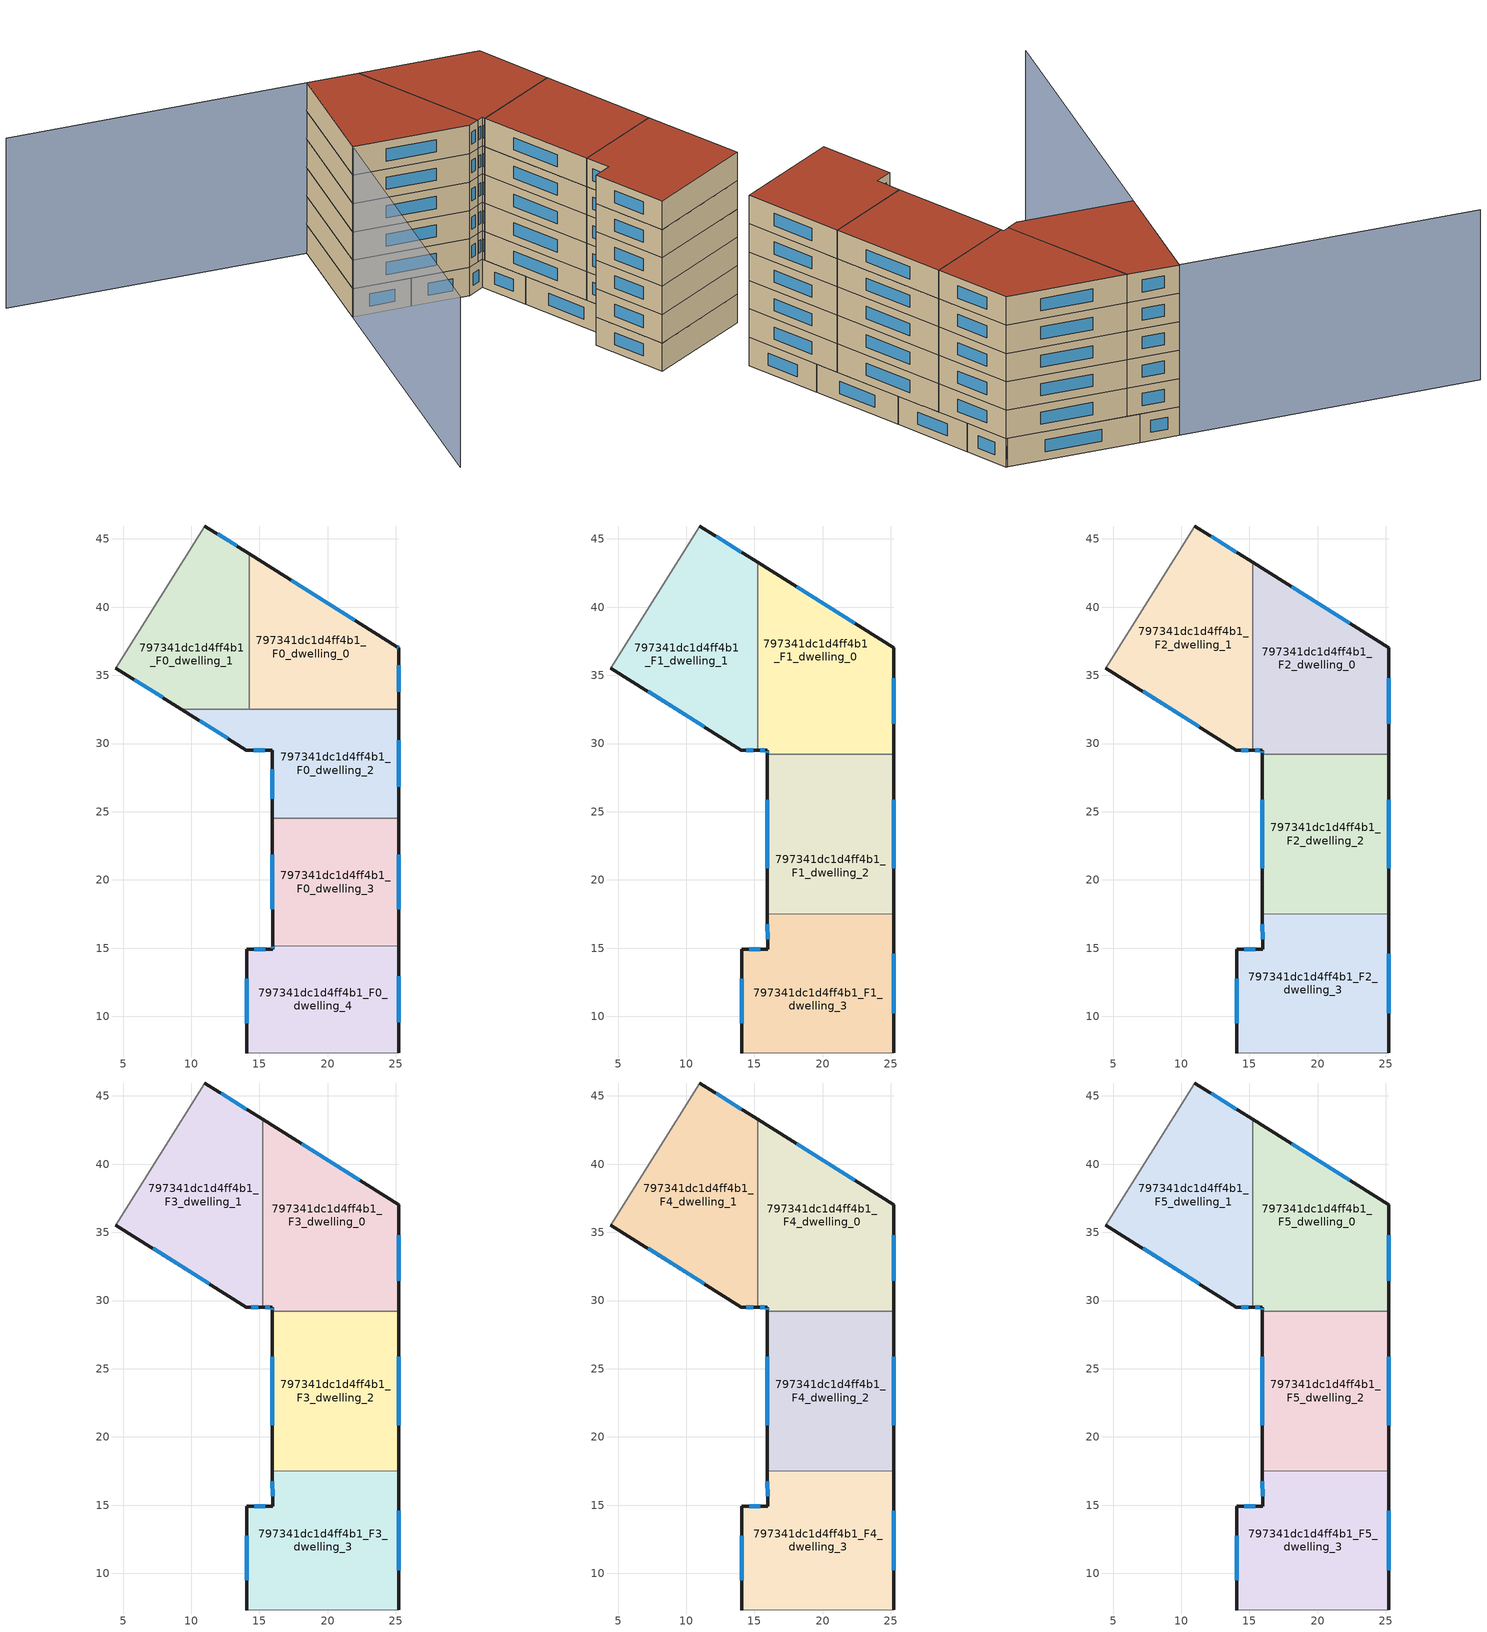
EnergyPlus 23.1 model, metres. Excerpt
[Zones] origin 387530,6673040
797341dc1d4ff4b1_F0_dwelling_0
 floor ground (EU_floor_Construction): 25.06,37.1 25.2,37.01 25.21,32.53 14.26,32.52 14.25,43.9 z0
 wall outside (EU_wall_Construction): 25.21,32.53 25.2,37.01 25.06,37.1 14.25,43.9 z0:3
 wall to 797341dc1d4ff4b1_F0_dwelling_1 (EU_wall_Construction): 14.25,43.9 14.26,32.52 z0:3
 wall to 797341dc1d4ff4b1_F0_dwelling_2 (EU_wall_Construction): 14.26,32.52 25.21,32.53 z0:3
 window (EU_Window_Construction): 21.97,39.04 17.34,41.96 / 25.16,37.04 25.1,37.08 / 25.21,33.81 25.2,35.73 z0.86:2.14
797341dc1d4ff4b1_F0_dwelling_1
 floor ground (EU_floor_Construction): 14.25,43.9 14.26,32.52 9.27,32.52 4.46,35.54 11,45.95 z0
 wall outside (EU_wall_Construction): 14.25,43.9 11,45.95 / 4.46,35.54 9.27,32.52 z0:3
 wall adiabatic (EU_wall_Construction): 11,45.95 4.46,35.54 z0:3
 wall to 797341dc1d4ff4b1_F0_dwelling_2 (EU_wall_Construction): 9.27,32.52 14.26,32.52 z0:3
 window (EU_Window_Construction): 13.32,44.49 11.93,45.36 / 5.84,34.67 7.9,33.38 z0.86:2.14
797341dc1d4ff4b1_F0_dwelling_2
 floor ground (EU_floor_Construction): 25.21,32.53 25.21,24.54 15.95,24.54 15.94,29.52 14.04,29.52 9.27,32.52 z0
 wall outside (EU_wall_Construction): 9.27,32.52 14.04,29.52 15.94,29.52 15.95,24.54 / 25.21,24.54 25.21,32.53 z0:3
 wall to 797341dc1d4ff4b1_F0_dwelling_3 (EU_wall_Construction): 15.95,24.54 25.21,24.54 z0:3
 window (EU_Window_Construction): 14.58,29.52 15.4,29.52 / 10.63,31.66 12.68,30.38 / 25.21,26.82 25.21,30.24 / 15.94,28.1 15.94,25.96 z0.86:2.14
797341dc1d4ff4b1_F0_dwelling_3
 floor ground (EU_floor_Construction): 25.21,24.54 25.21,15.16 15.96,15.15 15.95,24.54 z0
 wall outside (EU_wall_Construction): 25.21,15.16 25.21,24.54 / 15.95,24.54 15.96,15.15 z0:3
 wall to 797341dc1d4ff4b1_F0_dwelling_4 (EU_wall_Construction): 15.96,15.15 25.21,15.16 z0:3
 window (EU_Window_Construction): 25.21,17.84 25.21,21.86 / 15.95,21.85 15.96,17.83 z0.86:2.14
797341dc1d4ff4b1_F0_dwelling_4
 floor ground (EU_floor_Construction): 25.21,15.16 25.22,7.33 14.08,7.31 14.07,14.92 15.96,14.92 15.96,15.15 z0
 wall outside (EU_wall_Construction): 15.96,15.15 15.96,14.92 14.07,14.92 14.08,7.31 / 25.22,7.33 25.21,15.16 z0:3
 wall adiabatic (EU_wall_Construction): 14.08,7.31 25.22,7.33 z0:3
 window (EU_Window_Construction): 15.42,14.92 14.61,14.92 / 15.96,15.09 15.96,14.99 / 25.22,9.57 25.21,12.92 / 14.07,12.75 14.08,9.49 z0.86:2.14
797341dc1d4ff4b1_F1_dwelling_0
 floor to 797341dc1d4ff4b1_F0_dwelling_0 (EU_floor_Construction): 25.2,37.01 25.21,32.53 15.25,32.52 15.24,43.28 z3
 floor to 797341dc1d4ff4b1_F0_dwelling_2 (EU_floor_Construction): 25.21,32.53 25.21,29.22 15.94,29.22 15.94,29.52 15.25,29.52 15.25,32.52 z3
 wall outside (EU_wall_Construction): 25.21,29.22 25.2,37.01 15.24,43.28 / 15.25,29.52 15.94,29.52 15.94,29.22 z3:6
 wall to 797341dc1d4ff4b1_F1_dwelling_1 (EU_wall_Construction): 15.24,43.28 15.25,29.52 z3:6
 wall to 797341dc1d4ff4b1_F1_dwelling_2 (EU_wall_Construction): 15.94,29.22 25.21,29.22 z3:6
 window (EU_Window_Construction): 22.36,38.8 18.09,41.49 / 25.21,31.45 25.2,34.79 / 15.94,29.44 15.94,29.31 / 15.44,29.52 15.74,29.52 z3.86:5.14
797341dc1d4ff4b1_F1_dwelling_1
 floor to 797341dc1d4ff4b1_F0_dwelling_1 (EU_floor_Construction): 14.25,43.9 14.26,32.52 9.27,32.52 4.46,35.54 11,45.95 z3
 floor to 797341dc1d4ff4b1_F0_dwelling_0 (EU_floor_Construction): 15.24,43.28 15.25,32.52 14.26,32.52 14.25,43.9 z3
 floor to 797341dc1d4ff4b1_F0_dwelling_2 (EU_floor_Construction): 15.25,32.52 15.25,29.52 14.04,29.52 9.27,32.52 z3
 wall outside (EU_wall_Construction): 15.24,43.28 11,45.95 / 4.46,35.54 14.04,29.52 15.25,29.52 z3:6
 wall adiabatic (EU_wall_Construction): 11,45.95 4.46,35.54 z3:6
 window (EU_Window_Construction): 14.03,44.04 12.21,45.19 / 14.39,29.52 14.9,29.52 / 7.2,33.82 11.31,31.24 z3.86:5.14
797341dc1d4ff4b1_F1_dwelling_2
 floor to 797341dc1d4ff4b1_F0_dwelling_3 (EU_floor_Construction): 25.21,24.54 25.21,17.5 15.96,17.5 15.95,24.54 z3
 floor to 797341dc1d4ff4b1_F0_dwelling_2 (EU_floor_Construction): 25.21,29.22 25.21,24.54 15.95,24.54 15.94,29.22 z3
 wall outside (EU_wall_Construction): 25.21,17.5 25.21,29.22 / 15.94,29.22 15.96,17.5 z3:6
 wall to 797341dc1d4ff4b1_F1_dwelling_3 (EU_wall_Construction): 15.96,17.5 25.21,17.5 z3:6
 window (EU_Window_Construction): 25.21,20.85 25.21,25.88 / 15.94,25.87 15.95,20.85 z3.86:5.14
797341dc1d4ff4b1_F1_dwelling_3
 floor to 797341dc1d4ff4b1_F0_dwelling_3 (EU_floor_Construction): 25.21,17.5 25.21,15.16 15.96,15.15 15.96,17.5 z3
 floor to 797341dc1d4ff4b1_F0_dwelling_4 (EU_floor_Construction): 25.21,15.16 25.22,7.33 14.08,7.31 14.07,14.92 15.96,14.92 15.96,15.15 z3
 wall outside (EU_wall_Construction): 15.96,17.5 15.96,14.92 14.07,14.92 14.08,7.31 / 25.22,7.33 25.21,17.5 z3:6
 wall adiabatic (EU_wall_Construction): 14.08,7.31 25.22,7.33 z3:6
 window (EU_Window_Construction): 15.42,14.92 14.61,14.92 / 15.96,16.76 15.96,15.66 / 25.22,10.24 25.21,14.6 / 14.07,12.75 14.08,9.49 z3.86:5.14
797341dc1d4ff4b1_F2_dwelling_0
 floor to 797341dc1d4ff4b1_F1_dwelling_0 (EU_floor_Construction): 25.2,37.01 25.21,29.22 15.94,29.22 15.94,29.52 15.25,29.52 15.24,43.28 z6
 wall outside (EU_wall_Construction): 25.21,29.22 25.2,37.01 15.24,43.28 / 15.25,29.52 15.94,29.52 15.94,29.22 z6:9
 wall to 797341dc1d4ff4b1_F2_dwelling_1 (EU_wall_Construction): 15.24,43.28 15.25,29.52 z6:9
 wall to 797341dc1d4ff4b1_F2_dwelling_2 (EU_wall_Construction): 15.94,29.22 25.21,29.22 z6:9
 window (EU_Window_Construction): 22.36,38.8 18.09,41.49 / 25.21,31.45 25.2,34.79 / 15.94,29.44 15.94,29.31 / 15.44,29.52 15.74,29.52 z6.86:8.14
797341dc1d4ff4b1_F2_dwelling_1
 floor to 797341dc1d4ff4b1_F1_dwelling_1 (EU_floor_Construction): 15.24,43.28 15.25,29.52 14.04,29.52 4.46,35.54 11,45.95 z6
 wall outside (EU_wall_Construction): 15.24,43.28 11,45.95 / 4.46,35.54 14.04,29.52 15.25,29.52 z6:9
 wall adiabatic (EU_wall_Construction): 11,45.95 4.46,35.54 z6:9
 window (EU_Window_Construction): 14.03,44.04 12.21,45.19 / 14.39,29.52 14.9,29.52 / 7.2,33.82 11.31,31.24 z6.86:8.14
797341dc1d4ff4b1_F2_dwelling_2
 floor to 797341dc1d4ff4b1_F1_dwelling_2 (EU_floor_Construction): 25.21,29.22 25.21,17.5 15.96,17.5 15.94,29.22 z6
 wall outside (EU_wall_Construction): 25.21,17.5 25.21,29.22 / 15.94,29.22 15.96,17.5 z6:9
 wall to 797341dc1d4ff4b1_F2_dwelling_3 (EU_wall_Construction): 15.96,17.5 25.21,17.5 z6:9
 window (EU_Window_Construction): 25.21,20.85 25.21,25.88 / 15.94,25.87 15.95,20.85 z6.86:8.14
797341dc1d4ff4b1_F2_dwelling_3
 floor to 797341dc1d4ff4b1_F1_dwelling_3 (EU_floor_Construction): 25.21,17.5 25.22,7.33 14.08,7.31 14.07,14.92 15.96,14.92 15.96,17.5 z6
 wall outside (EU_wall_Construction): 15.96,17.5 15.96,14.92 14.07,14.92 14.08,7.31 / 25.22,7.33 25.21,17.5 z6:9
 wall adiabatic (EU_wall_Construction): 14.08,7.31 25.22,7.33 z6:9
 window (EU_Window_Construction): 15.42,14.92 14.61,14.92 / 15.96,16.76 15.96,15.66 / 25.22,10.24 25.21,14.6 / 14.07,12.75 14.08,9.49 z6.86:8.14
797341dc1d4ff4b1_F3_dwelling_0
 floor to 797341dc1d4ff4b1_F2_dwelling_0 (EU_floor_Construction): 25.2,37.01 25.21,29.22 15.94,29.22 15.94,29.52 15.25,29.52 15.24,43.28 z9
 wall outside (EU_wall_Construction): 25.21,29.22 25.2,37.01 15.24,43.28 / 15.25,29.52 15.94,29.52 15.94,29.22 z9:12
 wall to 797341dc1d4ff4b1_F3_dwelling_1 (EU_wall_Construction): 15.24,43.28 15.25,29.52 z9:12
 wall to 797341dc1d4ff4b1_F3_dwelling_2 (EU_wall_Construction): 15.94,29.22 25.21,29.22 z9:12
 window (EU_Window_Construction): 22.36,38.8 18.09,41.49 / 25.21,31.45 25.2,34.79 / 15.94,29.44 15.94,29.31 / 15.44,29.52 15.74,29.52 z9.86:11.14
797341dc1d4ff4b1_F3_dwelling_1
 floor to 797341dc1d4ff4b1_F2_dwelling_1 (EU_floor_Construction): 15.24,43.28 15.25,29.52 14.04,29.52 4.46,35.54 11,45.95 z9
 wall outside (EU_wall_Construction): 15.24,43.28 11,45.95 / 4.46,35.54 14.04,29.52 15.25,29.52 z9:12
 wall adiabatic (EU_wall_Construction): 11,45.95 4.46,35.54 z9:12
 window (EU_Window_Construction): 14.03,44.04 12.21,45.19 / 14.39,29.52 14.9,29.52 / 7.2,33.82 11.31,31.24 z9.86:11.14
797341dc1d4ff4b1_F3_dwelling_2
 floor to 797341dc1d4ff4b1_F2_dwelling_2 (EU_floor_Construction): 25.21,29.22 25.21,17.5 15.96,17.5 15.94,29.22 z9
 wall outside (EU_wall_Construction): 25.21,17.5 25.21,29.22 / 15.94,29.22 15.96,17.5 z9:12
 wall to 797341dc1d4ff4b1_F3_dwelling_3 (EU_wall_Construction): 15.96,17.5 25.21,17.5 z9:12
 window (EU_Window_Construction): 25.21,20.85 25.21,25.88 / 15.94,25.87 15.95,20.85 z9.86:11.14
797341dc1d4ff4b1_F3_dwelling_3
 floor to 797341dc1d4ff4b1_F2_dwelling_3 (EU_floor_Construction): 25.21,17.5 25.22,7.33 14.08,7.31 14.07,14.92 15.96,14.92 15.96,17.5 z9
 wall outside (EU_wall_Construction): 15.96,17.5 15.96,14.92 14.07,14.92 14.08,7.31 / 25.22,7.33 25.21,17.5 z9:12
 wall adiabatic (EU_wall_Construction): 14.08,7.31 25.22,7.33 z9:12
 window (EU_Window_Construction): 15.42,14.92 14.61,14.92 / 15.96,16.76 15.96,15.66 / 25.22,10.24 25.21,14.6 / 14.07,12.75 14.08,9.49 z9.86:11.14
797341dc1d4ff4b1_F4_dwelling_0
 floor to 797341dc1d4ff4b1_F3_dwelling_0 (EU_floor_Construction): 25.2,37.01 25.21,29.22 15.94,29.22 15.94,29.52 15.25,29.52 15.24,43.28 z12
 wall outside (EU_wall_Construction): 25.21,29.22 25.2,37.01 15.24,43.28 / 15.25,29.52 15.94,29.52 15.94,29.22 z12:15
 wall to 797341dc1d4ff4b1_F4_dwelling_1 (EU_wall_Construction): 15.24,43.28 15.25,29.52 z12:15
 wall to 797341dc1d4ff4b1_F4_dwelling_2 (EU_wall_Construction): 15.94,29.22 25.21,29.22 z12:15
 window (EU_Window_Construction): 22.36,38.8 18.09,41.49 / 25.21,31.45 25.2,34.79 / 15.94,29.44 15.94,29.31 / 15.44,29.52 15.74,29.52 z12.86:14.14
797341dc1d4ff4b1_F4_dwelling_1
 floor to 797341dc1d4ff4b1_F3_dwelling_1 (EU_floor_Construction): 15.24,43.28 15.25,29.52 14.04,29.52 4.46,35.54 11,45.95 z12
 wall outside (EU_wall_Construction): 15.24,43.28 11,45.95 / 4.46,35.54 14.04,29.52 15.25,29.52 z12:15
 wall adiabatic (EU_wall_Construction): 11,45.95 4.46,35.54 z12:15
 window (EU_Window_Construction): 14.03,44.04 12.21,45.19 / 14.39,29.52 14.9,29.52 / 7.2,33.82 11.31,31.24 z12.86:14.14
797341dc1d4ff4b1_F4_dwelling_2
 floor to 797341dc1d4ff4b1_F3_dwelling_2 (EU_floor_Construction): 25.21,29.22 25.21,17.5 15.96,17.5 15.94,29.22 z12
 wall outside (EU_wall_Construction): 25.21,17.5 25.21,29.22 / 15.94,29.22 15.96,17.5 z12:15
 wall to 797341dc1d4ff4b1_F4_dwelling_3 (EU_wall_Construction): 15.96,17.5 25.21,17.5 z12:15
 window (EU_Window_Construction): 25.21,20.85 25.21,25.88 / 15.94,25.87 15.95,20.85 z12.86:14.14
797341dc1d4ff4b1_F4_dwelling_3
 floor to 797341dc1d4ff4b1_F3_dwelling_3 (EU_floor_Construction): 25.21,17.5 25.22,7.33 14.08,7.31 14.07,14.92 15.96,14.92 15.96,17.5 z12
 wall outside (EU_wall_Construction): 15.96,17.5 15.96,14.92 14.07,14.92 14.08,7.31 / 25.22,7.33 25.21,17.5 z12:15
 wall adiabatic (EU_wall_Construction): 14.08,7.31 25.22,7.33 z12:15
 window (EU_Window_Construction): 15.42,14.92 14.61,14.92 / 15.96,16.76 15.96,15.66 / 25.22,10.24 25.21,14.6 / 14.07,12.75 14.08,9.49 z12.86:14.14
797341dc1d4ff4b1_F5_dwelling_0
 floor to 797341dc1d4ff4b1_F4_dwelling_0 (EU_floor_Construction): 25.2,37.01 25.21,29.22 15.94,29.22 15.94,29.52 15.25,29.52 15.24,43.28 z15
 wall outside (EU_wall_Construction): 25.21,29.22 25.2,37.01 15.24,43.28 / 15.25,29.52 15.94,29.52 15.94,29.22 z15:18
 wall to 797341dc1d4ff4b1_F5_dwelling_1 (EU_wall_Construction): 15.24,43.28 15.25,29.52 z15:18
 wall to 797341dc1d4ff4b1_F5_dwelling_2 (EU_wall_Construction): 15.94,29.22 25.21,29.22 z15:18
 window (EU_Window_Construction): 22.36,38.8 18.09,41.49 / 25.21,31.45 25.2,34.79 / 15.94,29.44 15.94,29.31 / 15.44,29.52 15.74,29.52 z15.86:17.14
 roof outside (EU_roof_Construction): 25.21,29.22 25.2,37.01 15.24,43.28 15.25,29.52 15.94,29.52 15.94,29.22 z18
797341dc1d4ff4b1_F5_dwelling_1
 floor to 797341dc1d4ff4b1_F4_dwelling_1 (EU_floor_Construction): 15.24,43.28 15.25,29.52 14.04,29.52 4.46,35.54 11,45.95 z15
 wall outside (EU_wall_Construction): 15.24,43.28 11,45.95 / 4.46,35.54 14.04,29.52 15.25,29.52 z15:18
 wall adiabatic (EU_wall_Construction): 11,45.95 4.46,35.54 z15:18
 window (EU_Window_Construction): 14.03,44.04 12.21,45.19 / 14.39,29.52 14.9,29.52 / 7.2,33.82 11.31,31.24 z15.86:17.14
 roof outside (EU_roof_Construction): 15.25,29.52 15.24,43.28 11,45.95 4.46,35.54 14.04,29.52 z18
797341dc1d4ff4b1_F5_dwelling_2
 floor to 797341dc1d4ff4b1_F4_dwelling_2 (EU_floor_Construction): 25.21,29.22 25.21,17.5 15.96,17.5 15.94,29.22 z15
 wall outside (EU_wall_Construction): 25.21,17.5 25.21,29.22 / 15.94,29.22 15.96,17.5 z15:18
 wall to 797341dc1d4ff4b1_F5_dwelling_3 (EU_wall_Construction): 15.96,17.5 25.21,17.5 z15:18
 window (EU_Window_Construction): 25.21,20.85 25.21,25.88 / 15.94,25.87 15.95,20.85 z15.86:17.14
 roof outside (EU_roof_Construction): 25.21,17.5 25.21,29.22 15.94,29.22 15.96,17.5 z18
797341dc1d4ff4b1_F5_dwelling_3
 floor to 797341dc1d4ff4b1_F4_dwelling_3 (EU_floor_Construction): 25.21,17.5 25.22,7.33 14.08,7.31 14.07,14.92 15.96,14.92 15.96,17.5 z15
 wall outside (EU_wall_Construction): 15.96,17.5 15.96,14.92 14.07,14.92 14.08,7.31 / 25.22,7.33 25.21,17.5 z15:18
 wall adiabatic (EU_wall_Construction): 14.08,7.31 25.22,7.33 z15:18
 window (EU_Window_Construction): 15.42,14.92 14.61,14.92 / 15.96,16.76 15.96,15.66 / 25.22,10.24 25.21,14.6 / 14.07,12.75 14.08,9.49 z15.86:17.14
 roof outside (EU_roof_Construction): 25.22,7.33 25.21,17.5 15.96,17.5 15.96,14.92 14.07,14.92 14.08,7.31 z18
shading: -13.71,61.45 11,45.94 / 11,45.94 -10.78,11.24 z0:18
[Building]
EU S2 Campaign: North Axis=0; Terrain=City; Solar Distribution=FullExterior
[Site:Location]
Helsinki-Vantaa.AP: Latitude=60.317; Longitude=24.963; Time Zone=2; Elevation=54.6
[SizingPeriod:WeatherFileDays]
AnnualSizingPeriod: Begin Month=1; Begin Day of Month=1; End Month=12; End Day of Month=31; Day of Week for Start Day=Monday; Use Weather File Daylight Saving Period=No; Use Weather File Rain and Snow Indicators=No
[MATERIAL]
EU_InternalMass_Material: Roughness=MediumRough; Thickness=0.1; Conductivity=1; Density=1800; Specific Heat=900; Thermal Absorptance=0.9; Solar Absorptance=0.7; Visible Absorptance=0.7
[MATERIAL:NOMASS] Roughness=MediumRough; Thermal Absorptance=0.9; Solar Absorptance=0.7; Visible Absorptance=0.7
Name | Thermal Resistance
EU_wall_NoMass | 5.91765
EU_roof_NoMass | 11.1778
EU_floor_NoMass | 6.2875
[WINDOWMATERIAL:SIMPLEGLAZINGSYSTEM]
EU_Window_SimpleGlazing: UFactor=0.994035; Solar Heat Gain Coefficient=0.7; Visible Transmittance=0.7
[CONSTRUCTION]
EU_wall_Construction: EU_wall_NoMass
EU_roof_Construction: EU_roof_NoMass
EU_floor_Construction: EU_floor_NoMass
EU_Window_Construction: EU_Window_SimpleGlazing
EU_InternalMass_Construction: EU_InternalMass_Material
[ZONE] Type=1; Multiplier=1; Ceiling Height=autocalculate; Floor Area=autocalculate; Part of Total Floor Area=Yes
Name | Volume
797341dc1d4ff4b1_F0_dwelling_0 | 260.588
797341dc1d4ff4b1_F1_dwelling_0; 797341dc1d4ff4b1_F2_dwelling_0; 797341dc1d4ff4b1_F3_dwelling_0; 797341dc1d4ff4b1_F4_dwelling_0; 797341dc1d4ff4b1_F5_dwelling_0 | 325.734
797341dc1d4ff4b1_F0_dwelling_1 | 260.579
797341dc1d4ff4b1_F1_dwelling_1; 797341dc1d4ff4b1_F2_dwelling_1; 797341dc1d4ff4b1_F3_dwelling_1; 797341dc1d4ff4b1_F4_dwelling_1; 797341dc1d4ff4b1_F5_dwelling_1 | 325.735
797341dc1d4ff4b1_F0_dwelling_2 | 260.574
797341dc1d4ff4b1_F1_dwelling_2; 797341dc1d4ff4b1_F2_dwelling_2; 797341dc1d4ff4b1_F3_dwelling_2; 797341dc1d4ff4b1_F4_dwelling_2; 797341dc1d4ff4b1_F5_dwelling_2 | 325.73
797341dc1d4ff4b1_F0_dwelling_3 | 260.589
797341dc1d4ff4b1_F1_dwelling_3; 797341dc1d4ff4b1_F2_dwelling_3; 797341dc1d4ff4b1_F3_dwelling_3; 797341dc1d4ff4b1_F4_dwelling_3; 797341dc1d4ff4b1_F5_dwelling_3 | 325.732
797341dc1d4ff4b1_F0_dwelling_4 | 260.585
[INTERNALMASS] Construction=EU_InternalMass_Construction
Name | Zone or ZoneList | Surface Area
797341dc1d4ff4b1_F0_dwelling_0_EU_InternalMass | 797341dc1d4ff4b1_F0_dwelling_0 | 86.8629
797341dc1d4ff4b1_F0_dwelling_1_EU_InternalMass | 797341dc1d4ff4b1_F0_dwelling_1 | 86.8595
797341dc1d4ff4b1_F0_dwelling_2_EU_InternalMass | 797341dc1d4ff4b1_F0_dwelling_2 | 86.8578
797341dc1d4ff4b1_F0_dwelling_3_EU_InternalMass | 797341dc1d4ff4b1_F0_dwelling_3 | 86.8633
797341dc1d4ff4b1_F0_dwelling_4_EU_InternalMass | 797341dc1d4ff4b1_F0_dwelling_4 | 86.8615
797341dc1d4ff4b1_F1_dwelling_0_EU_InternalMass | 797341dc1d4ff4b1_F1_dwelling_0 | 108.577
797341dc1d4ff4b1_F1_dwelling_1_EU_InternalMass | 797341dc1d4ff4b1_F1_dwelling_1 | 108.577
797341dc1d4ff4b1_F1_dwelling_2_EU_InternalMass | 797341dc1d4ff4b1_F1_dwelling_2 | 108.576
797341dc1d4ff4b1_F1_dwelling_3_EU_InternalMass | 797341dc1d4ff4b1_F1_dwelling_3 | 108.577
797341dc1d4ff4b1_F2_dwelling_0_EU_InternalMass | 797341dc1d4ff4b1_F2_dwelling_0 | 108.577
797341dc1d4ff4b1_F2_dwelling_1_EU_InternalMass | 797341dc1d4ff4b1_F2_dwelling_1 | 108.577
797341dc1d4ff4b1_F2_dwelling_2_EU_InternalMass | 797341dc1d4ff4b1_F2_dwelling_2 | 108.576
797341dc1d4ff4b1_F2_dwelling_3_EU_InternalMass | 797341dc1d4ff4b1_F2_dwelling_3 | 108.577
797341dc1d4ff4b1_F3_dwelling_0_EU_InternalMass | 797341dc1d4ff4b1_F3_dwelling_0 | 108.577
797341dc1d4ff4b1_F3_dwelling_1_EU_InternalMass | 797341dc1d4ff4b1_F3_dwelling_1 | 108.577
797341dc1d4ff4b1_F3_dwelling_2_EU_InternalMass | 797341dc1d4ff4b1_F3_dwelling_2 | 108.576
797341dc1d4ff4b1_F3_dwelling_3_EU_InternalMass | 797341dc1d4ff4b1_F3_dwelling_3 | 108.577
797341dc1d4ff4b1_F4_dwelling_0_EU_InternalMass | 797341dc1d4ff4b1_F4_dwelling_0 | 108.577
797341dc1d4ff4b1_F4_dwelling_1_EU_InternalMass | 797341dc1d4ff4b1_F4_dwelling_1 | 108.577
797341dc1d4ff4b1_F4_dwelling_2_EU_InternalMass | 797341dc1d4ff4b1_F4_dwelling_2 | 108.576
797341dc1d4ff4b1_F4_dwelling_3_EU_InternalMass | 797341dc1d4ff4b1_F4_dwelling_3 | 108.577
797341dc1d4ff4b1_F5_dwelling_0_EU_InternalMass | 797341dc1d4ff4b1_F5_dwelling_0 | 108.577
797341dc1d4ff4b1_F5_dwelling_1_EU_InternalMass | 797341dc1d4ff4b1_F5_dwelling_1 | 108.577
797341dc1d4ff4b1_F5_dwelling_2_EU_InternalMass | 797341dc1d4ff4b1_F5_dwelling_2 | 108.576
797341dc1d4ff4b1_F5_dwelling_3_EU_InternalMass | 797341dc1d4ff4b1_F5_dwelling_3 | 108.577
[OTHEREQUIPMENT] Fuel Type=Electricity; Design Level Calculation Method=Watts/Area; Power per Zone Floor Area=1; Fraction Latent=0; Fraction Radiant=0; Fraction Lost=0; Carbon Dioxide Generation Rate=0; EndUse Subcategory=EU_Step8_InternalGains
Name | Zone or ZoneList or Space or SpaceList | Schedule
EU_Step8_InternalGain_797341dc1d4ff4b1_F0_dwelling_0_f000 | 797341dc1d4ff4b1_F0_dwelling_0 | EU_Step8_GainSchedule_797341dc1d4ff4b1_F0_dwelling_0_f000
EU_Step8_InternalGain_797341dc1d4ff4b1_F0_dwelling_1_f000 | 797341dc1d4ff4b1_F0_dwelling_1 | EU_Step8_GainSchedule_797341dc1d4ff4b1_F0_dwelling_1_f000
EU_Step8_InternalGain_797341dc1d4ff4b1_F0_dwelling_2_f000 | 797341dc1d4ff4b1_F0_dwelling_2 | EU_Step8_GainSchedule_797341dc1d4ff4b1_F0_dwelling_2_f000
EU_Step8_InternalGain_797341dc1d4ff4b1_F0_dwelling_3_f000 | 797341dc1d4ff4b1_F0_dwelling_3 | EU_Step8_GainSchedule_797341dc1d4ff4b1_F0_dwelling_3_f000
EU_Step8_InternalGain_797341dc1d4ff4b1_F0_dwelling_4_f000 | 797341dc1d4ff4b1_F0_dwelling_4 | EU_Step8_GainSchedule_797341dc1d4ff4b1_F0_dwelling_4_f000
EU_Step8_InternalGain_797341dc1d4ff4b1_F1_dwelling_0_f000 | 797341dc1d4ff4b1_F1_dwelling_0 | EU_Step8_GainSchedule_797341dc1d4ff4b1_F1_dwelling_0_f000
EU_Step8_InternalGain_797341dc1d4ff4b1_F1_dwelling_1_f000 | 797341dc1d4ff4b1_F1_dwelling_1 | EU_Step8_GainSchedule_797341dc1d4ff4b1_F1_dwelling_1_f000
EU_Step8_InternalGain_797341dc1d4ff4b1_F1_dwelling_2_f000 | 797341dc1d4ff4b1_F1_dwelling_2 | EU_Step8_GainSchedule_797341dc1d4ff4b1_F1_dwelling_2_f000
EU_Step8_InternalGain_797341dc1d4ff4b1_F1_dwelling_3_f000 | 797341dc1d4ff4b1_F1_dwelling_3 | EU_Step8_GainSchedule_797341dc1d4ff4b1_F1_dwelling_3_f000
EU_Step8_InternalGain_797341dc1d4ff4b1_F2_dwelling_0_f000 | 797341dc1d4ff4b1_F2_dwelling_0 | EU_Step8_GainSchedule_797341dc1d4ff4b1_F2_dwelling_0_f000
EU_Step8_InternalGain_797341dc1d4ff4b1_F2_dwelling_1_f000 | 797341dc1d4ff4b1_F2_dwelling_1 | EU_Step8_GainSchedule_797341dc1d4ff4b1_F2_dwelling_1_f000
EU_Step8_InternalGain_797341dc1d4ff4b1_F2_dwelling_2_f000 | 797341dc1d4ff4b1_F2_dwelling_2 | EU_Step8_GainSchedule_797341dc1d4ff4b1_F2_dwelling_2_f000
EU_Step8_InternalGain_797341dc1d4ff4b1_F2_dwelling_3_f000 | 797341dc1d4ff4b1_F2_dwelling_3 | EU_Step8_GainSchedule_797341dc1d4ff4b1_F2_dwelling_3_f000
EU_Step8_InternalGain_797341dc1d4ff4b1_F3_dwelling_0_f000 | 797341dc1d4ff4b1_F3_dwelling_0 | EU_Step8_GainSchedule_797341dc1d4ff4b1_F3_dwelling_0_f000
EU_Step8_InternalGain_797341dc1d4ff4b1_F3_dwelling_1_f000 | 797341dc1d4ff4b1_F3_dwelling_1 | EU_Step8_GainSchedule_797341dc1d4ff4b1_F3_dwelling_1_f000
EU_Step8_InternalGain_797341dc1d4ff4b1_F3_dwelling_2_f000 | 797341dc1d4ff4b1_F3_dwelling_2 | EU_Step8_GainSchedule_797341dc1d4ff4b1_F3_dwelling_2_f000
EU_Step8_InternalGain_797341dc1d4ff4b1_F3_dwelling_3_f000 | 797341dc1d4ff4b1_F3_dwelling_3 | EU_Step8_GainSchedule_797341dc1d4ff4b1_F3_dwelling_3_f000
EU_Step8_InternalGain_797341dc1d4ff4b1_F4_dwelling_0_f000 | 797341dc1d4ff4b1_F4_dwelling_0 | EU_Step8_GainSchedule_797341dc1d4ff4b1_F4_dwelling_0_f000
EU_Step8_InternalGain_797341dc1d4ff4b1_F4_dwelling_1_f000 | 797341dc1d4ff4b1_F4_dwelling_1 | EU_Step8_GainSchedule_797341dc1d4ff4b1_F4_dwelling_1_f000
EU_Step8_InternalGain_797341dc1d4ff4b1_F4_dwelling_2_f000 | 797341dc1d4ff4b1_F4_dwelling_2 | EU_Step8_GainSchedule_797341dc1d4ff4b1_F4_dwelling_2_f000
EU_Step8_InternalGain_797341dc1d4ff4b1_F4_dwelling_3_f000 | 797341dc1d4ff4b1_F4_dwelling_3 | EU_Step8_GainSchedule_797341dc1d4ff4b1_F4_dwelling_3_f000
EU_Step8_InternalGain_797341dc1d4ff4b1_F5_dwelling_0_f000 | 797341dc1d4ff4b1_F5_dwelling_0 | EU_Step8_GainSchedule_797341dc1d4ff4b1_F5_dwelling_0_f000
EU_Step8_InternalGain_797341dc1d4ff4b1_F5_dwelling_1_f000 | 797341dc1d4ff4b1_F5_dwelling_1 | EU_Step8_GainSchedule_797341dc1d4ff4b1_F5_dwelling_1_f000
EU_Step8_InternalGain_797341dc1d4ff4b1_F5_dwelling_2_f000 | 797341dc1d4ff4b1_F5_dwelling_2 | EU_Step8_GainSchedule_797341dc1d4ff4b1_F5_dwelling_2_f000
EU_Step8_InternalGain_797341dc1d4ff4b1_F5_dwelling_3_f000 | 797341dc1d4ff4b1_F5_dwelling_3 | EU_Step8_GainSchedule_797341dc1d4ff4b1_F5_dwelling_3_f000
[ZONEVENTILATION:DESIGNFLOWRATE] Schedule=EU_AlwaysOn; Design Flow Rate Calculation Method=AirChanges/Hour; Air Changes per Hour=0.596421; Ventilation Type=Natural; Fan Pressure Rise=0; Fan Total Efficiency=1; Constant Term Coefficient=1; Temperature Term Coefficient=0; Velocity Term Coefficient=0; Velocity Squared Term Coefficient=0; Minimum Indoor Temperature=-100; Maximum Indoor Temperature=100; Delta Temperature=-100; Minimum Outdoor Temperature=-100; Maximum Outdoor Temperature=100; Maximum Wind Speed=40
Name | Zone or ZoneList or Space or SpaceList
EU_ConstantAir_797341dc1d4ff4b1_F0_dwelling_0 | 797341dc1d4ff4b1_F0_dwelling_0
EU_ConstantAir_797341dc1d4ff4b1_F0_dwelling_1 | 797341dc1d4ff4b1_F0_dwelling_1
EU_ConstantAir_797341dc1d4ff4b1_F0_dwelling_2 | 797341dc1d4ff4b1_F0_dwelling_2
EU_ConstantAir_797341dc1d4ff4b1_F0_dwelling_3 | 797341dc1d4ff4b1_F0_dwelling_3
EU_ConstantAir_797341dc1d4ff4b1_F0_dwelling_4 | 797341dc1d4ff4b1_F0_dwelling_4
EU_ConstantAir_797341dc1d4ff4b1_F1_dwelling_0 | 797341dc1d4ff4b1_F1_dwelling_0
EU_ConstantAir_797341dc1d4ff4b1_F1_dwelling_1 | 797341dc1d4ff4b1_F1_dwelling_1
EU_ConstantAir_797341dc1d4ff4b1_F1_dwelling_2 | 797341dc1d4ff4b1_F1_dwelling_2
EU_ConstantAir_797341dc1d4ff4b1_F1_dwelling_3 | 797341dc1d4ff4b1_F1_dwelling_3
EU_ConstantAir_797341dc1d4ff4b1_F2_dwelling_0 | 797341dc1d4ff4b1_F2_dwelling_0
EU_ConstantAir_797341dc1d4ff4b1_F2_dwelling_1 | 797341dc1d4ff4b1_F2_dwelling_1
EU_ConstantAir_797341dc1d4ff4b1_F2_dwelling_2 | 797341dc1d4ff4b1_F2_dwelling_2
EU_ConstantAir_797341dc1d4ff4b1_F2_dwelling_3 | 797341dc1d4ff4b1_F2_dwelling_3
EU_ConstantAir_797341dc1d4ff4b1_F3_dwelling_0 | 797341dc1d4ff4b1_F3_dwelling_0
EU_ConstantAir_797341dc1d4ff4b1_F3_dwelling_1 | 797341dc1d4ff4b1_F3_dwelling_1
EU_ConstantAir_797341dc1d4ff4b1_F3_dwelling_2 | 797341dc1d4ff4b1_F3_dwelling_2
EU_ConstantAir_797341dc1d4ff4b1_F3_dwelling_3 | 797341dc1d4ff4b1_F3_dwelling_3
EU_ConstantAir_797341dc1d4ff4b1_F4_dwelling_0 | 797341dc1d4ff4b1_F4_dwelling_0
EU_ConstantAir_797341dc1d4ff4b1_F4_dwelling_1 | 797341dc1d4ff4b1_F4_dwelling_1
EU_ConstantAir_797341dc1d4ff4b1_F4_dwelling_2 | 797341dc1d4ff4b1_F4_dwelling_2
EU_ConstantAir_797341dc1d4ff4b1_F4_dwelling_3 | 797341dc1d4ff4b1_F4_dwelling_3
EU_ConstantAir_797341dc1d4ff4b1_F5_dwelling_0 | 797341dc1d4ff4b1_F5_dwelling_0
EU_ConstantAir_797341dc1d4ff4b1_F5_dwelling_1 | 797341dc1d4ff4b1_F5_dwelling_1
EU_ConstantAir_797341dc1d4ff4b1_F5_dwelling_2 | 797341dc1d4ff4b1_F5_dwelling_2
EU_ConstantAir_797341dc1d4ff4b1_F5_dwelling_3 | 797341dc1d4ff4b1_F5_dwelling_3
[HVACTEMPLATE:THERMOSTAT] Constant Heating Setpoint=20; Constant Cooling Setpoint=50
EU_HeatOnly_797341dc1d4ff4b1_F0_dwelling_0; EU_HeatOnly_797341dc1d4ff4b1_F0_dwelling_1; EU_HeatOnly_797341dc1d4ff4b1_F0_dwelling_2; EU_HeatOnly_797341dc1d4ff4b1_F0_dwelling_3; EU_HeatOnly_797341dc1d4ff4b1_F0_dwelling_4; EU_HeatOnly_797341dc1d4ff4b1_F1_dwelling_0; EU_HeatOnly_797341dc1d4ff4b1_F1_dwelling_1; EU_HeatOnly_797341dc1d4ff4b1_F1_dwelling_2; EU_HeatOnly_797341dc1d4ff4b1_F1_dwelling_3; EU_HeatOnly_797341dc1d4ff4b1_F2_dwelling_0; EU_HeatOnly_797341dc1d4ff4b1_F2_dwelling_1; EU_HeatOnly_797341dc1d4ff4b1_F2_dwelling_2; EU_HeatOnly_797341dc1d4ff4b1_F2_dwelling_3; EU_HeatOnly_797341dc1d4ff4b1_F3_dwelling_0; EU_HeatOnly_797341dc1d4ff4b1_F3_dwelling_1; EU_HeatOnly_797341dc1d4ff4b1_F3_dwelling_2; EU_HeatOnly_797341dc1d4ff4b1_F3_dwelling_3; EU_HeatOnly_797341dc1d4ff4b1_F4_dwelling_0; EU_HeatOnly_797341dc1d4ff4b1_F4_dwelling_1; EU_HeatOnly_797341dc1d4ff4b1_F4_dwelling_2; EU_HeatOnly_797341dc1d4ff4b1_F4_dwelling_3; EU_HeatOnly_797341dc1d4ff4b1_F5_dwelling_0; EU_HeatOnly_797341dc1d4ff4b1_F5_dwelling_1; EU_HeatOnly_797341dc1d4ff4b1_F5_dwelling_2; EU_HeatOnly_797341dc1d4ff4b1_F5_dwelling_3
[HVACTEMPLATE:ZONE:IDEALLOADSAIRSYSTEM] System Availability Schedule=EU_AlwaysOn; Maximum Heating Supply Air Temperature=50; Minimum Cooling Supply Air Temperature=13; Maximum Heating Supply Air Humidity Ratio=0.0156; Minimum Cooling Supply Air Humidity Ratio=0.0077; Heating Limit=NoLimit; Cooling Limit=NoLimit; Heating Availability Schedule=EU_AlwaysOn; Cooling Availability Schedule=EU_CoolingOff; Dehumidification Control Type=ConstantSensibleHeatRatio; Cooling Sensible Heat Ratio=0.7; Dehumidification Setpoint=60; Humidification Control Type=None; Humidification Setpoint=30; Outdoor Air Method=None; Outdoor Air Flow Rate per Person=0.00944; Outdoor Air Flow Rate per Zone Floor Area=0; Outdoor Air Flow Rate per Zone=0; Demand Controlled Ventilation Type=None; Outdoor Air Economizer Type=NoEconomizer; Heat Recovery Type=None; Sensible Heat Recovery Effectiveness=0.7; Latent Heat Recovery Effectiveness=0.65
Name | Template Thermostat
797341dc1d4ff4b1_F0_dwelling_0 | EU_HeatOnly_797341dc1d4ff4b1_F0_dwelling_0
797341dc1d4ff4b1_F0_dwelling_1 | EU_HeatOnly_797341dc1d4ff4b1_F0_dwelling_1
797341dc1d4ff4b1_F0_dwelling_2 | EU_HeatOnly_797341dc1d4ff4b1_F0_dwelling_2
797341dc1d4ff4b1_F0_dwelling_3 | EU_HeatOnly_797341dc1d4ff4b1_F0_dwelling_3
797341dc1d4ff4b1_F0_dwelling_4 | EU_HeatOnly_797341dc1d4ff4b1_F0_dwelling_4
797341dc1d4ff4b1_F1_dwelling_0 | EU_HeatOnly_797341dc1d4ff4b1_F1_dwelling_0
797341dc1d4ff4b1_F1_dwelling_1 | EU_HeatOnly_797341dc1d4ff4b1_F1_dwelling_1
797341dc1d4ff4b1_F1_dwelling_2 | EU_HeatOnly_797341dc1d4ff4b1_F1_dwelling_2
797341dc1d4ff4b1_F1_dwelling_3 | EU_HeatOnly_797341dc1d4ff4b1_F1_dwelling_3
797341dc1d4ff4b1_F2_dwelling_0 | EU_HeatOnly_797341dc1d4ff4b1_F2_dwelling_0
797341dc1d4ff4b1_F2_dwelling_1 | EU_HeatOnly_797341dc1d4ff4b1_F2_dwelling_1
797341dc1d4ff4b1_F2_dwelling_2 | EU_HeatOnly_797341dc1d4ff4b1_F2_dwelling_2
797341dc1d4ff4b1_F2_dwelling_3 | EU_HeatOnly_797341dc1d4ff4b1_F2_dwelling_3
797341dc1d4ff4b1_F3_dwelling_0 | EU_HeatOnly_797341dc1d4ff4b1_F3_dwelling_0
797341dc1d4ff4b1_F3_dwelling_1 | EU_HeatOnly_797341dc1d4ff4b1_F3_dwelling_1
797341dc1d4ff4b1_F3_dwelling_2 | EU_HeatOnly_797341dc1d4ff4b1_F3_dwelling_2
797341dc1d4ff4b1_F3_dwelling_3 | EU_HeatOnly_797341dc1d4ff4b1_F3_dwelling_3
797341dc1d4ff4b1_F4_dwelling_0 | EU_HeatOnly_797341dc1d4ff4b1_F4_dwelling_0
797341dc1d4ff4b1_F4_dwelling_1 | EU_HeatOnly_797341dc1d4ff4b1_F4_dwelling_1
797341dc1d4ff4b1_F4_dwelling_2 | EU_HeatOnly_797341dc1d4ff4b1_F4_dwelling_2
797341dc1d4ff4b1_F4_dwelling_3 | EU_HeatOnly_797341dc1d4ff4b1_F4_dwelling_3
797341dc1d4ff4b1_F5_dwelling_0 | EU_HeatOnly_797341dc1d4ff4b1_F5_dwelling_0
797341dc1d4ff4b1_F5_dwelling_1 | EU_HeatOnly_797341dc1d4ff4b1_F5_dwelling_1
797341dc1d4ff4b1_F5_dwelling_2 | EU_HeatOnly_797341dc1d4ff4b1_F5_dwelling_2
797341dc1d4ff4b1_F5_dwelling_3 | EU_HeatOnly_797341dc1d4ff4b1_F5_dwelling_3
[SIZING:ZONE] Zone Cooling Design Supply Air Temperature Input Method=SupplyAirTemperature; Zone Cooling Design Supply Air Temperature=13; Zone Heating Design Supply Air Temperature Input Method=SupplyAirTemperature; Zone Heating Design Supply Air Temperature=50; Zone Cooling Design Supply Air Humidity Ratio=0.008; Zone Heating Design Supply Air Humidity Ratio=0.008; Cooling Design Air Flow Method=DesignDay; Cooling Design Air Flow Rate=0; Cooling Minimum Air Flow per Zone Floor Area=0.000762; Cooling Minimum Air Flow=0; Cooling Minimum Air Flow Fraction=0.2; Heating Design Air Flow Method=DesignDay; Heating Design Air Flow Rate=0; Heating Maximum Air Flow per Zone Floor Area=0.002032; Heating Maximum Air Flow=0.141576; Heating Maximum Air Flow Fraction=0.3; Account for Dedicated Outdoor Air System=No; Dedicated Outdoor Air System Control Strategy=NeutralSupplyAir; Dedicated Outdoor Air Low Setpoint Temperature for Design=autosize; Dedicated Outdoor Air High Setpoint Temperature for Design=autosize; Zone Load Sizing Method=Sensible Load Only No Latent Load; Zone Latent Cooling Design Supply Air Humidity Ratio Input Method=HumidityRatioDifference; Zone Cooling Design Supply Air Humidity Ratio Difference=0.005; Zone Latent Heating Design Supply Air Humidity Ratio Input Method=HumidityRatioDifference; Zone Humidification Design Supply Air Humidity Ratio Difference=0.005
797341dc1d4ff4b1_F0_dwelling_0; 797341dc1d4ff4b1_F0_dwelling_1; 797341dc1d4ff4b1_F0_dwelling_2; 797341dc1d4ff4b1_F0_dwelling_3; 797341dc1d4ff4b1_F0_dwelling_4; 797341dc1d4ff4b1_F1_dwelling_0; 797341dc1d4ff4b1_F1_dwelling_1; 797341dc1d4ff4b1_F1_dwelling_2; 797341dc1d4ff4b1_F1_dwelling_3; 797341dc1d4ff4b1_F2_dwelling_0; 797341dc1d4ff4b1_F2_dwelling_1; 797341dc1d4ff4b1_F2_dwelling_2; 797341dc1d4ff4b1_F2_dwelling_3; 797341dc1d4ff4b1_F3_dwelling_0; 797341dc1d4ff4b1_F3_dwelling_1; 797341dc1d4ff4b1_F3_dwelling_2; 797341dc1d4ff4b1_F3_dwelling_3; 797341dc1d4ff4b1_F4_dwelling_0; 797341dc1d4ff4b1_F4_dwelling_1; 797341dc1d4ff4b1_F4_dwelling_2; 797341dc1d4ff4b1_F4_dwelling_3; 797341dc1d4ff4b1_F5_dwelling_0; 797341dc1d4ff4b1_F5_dwelling_1; 797341dc1d4ff4b1_F5_dwelling_2; 797341dc1d4ff4b1_F5_dwelling_3
[SCHEDULE:CONSTANT]
Name | Hourly Value
EU_AlwaysOn | 1
EU_CoolingOff | 0
[SCHEDULE:FILE] Column Number=1; Rows to Skip at Top=0; Number of Hours of Data=8760; Column Separator=Comma; Interpolate to Timestep=No; Minutes per Item=60; Adjust Schedule for Daylight Savings=Yes
Name | File
EU_Step8_GainSchedule_797341dc1d4ff4b1_F0_dwelling_0_f000 | ../../schedules/797341dc1d4ff4b1/797341dc1d4ff4b1_F0_dwelling_0_f000_gain.csv
EU_Step8_GainSchedule_797341dc1d4ff4b1_F0_dwelling_1_f000 | ../../schedules/797341dc1d4ff4b1/797341dc1d4ff4b1_F0_dwelling_1_f000_gain.csv
EU_Step8_GainSchedule_797341dc1d4ff4b1_F0_dwelling_2_f000 | ../../schedules/797341dc1d4ff4b1/797341dc1d4ff4b1_F0_dwelling_2_f000_gain.csv
EU_Step8_GainSchedule_797341dc1d4ff4b1_F0_dwelling_3_f000 | ../../schedules/797341dc1d4ff4b1/797341dc1d4ff4b1_F0_dwelling_3_f000_gain.csv
EU_Step8_GainSchedule_797341dc1d4ff4b1_F0_dwelling_4_f000 | ../../schedules/797341dc1d4ff4b1/797341dc1d4ff4b1_F0_dwelling_4_f000_gain.csv
EU_Step8_GainSchedule_797341dc1d4ff4b1_F1_dwelling_0_f000 | ../../schedules/797341dc1d4ff4b1/797341dc1d4ff4b1_F1_dwelling_0_f000_gain.csv
EU_Step8_GainSchedule_797341dc1d4ff4b1_F1_dwelling_1_f000 | ../../schedules/797341dc1d4ff4b1/797341dc1d4ff4b1_F1_dwelling_1_f000_gain.csv
EU_Step8_GainSchedule_797341dc1d4ff4b1_F1_dwelling_2_f000 | ../../schedules/797341dc1d4ff4b1/797341dc1d4ff4b1_F1_dwelling_2_f000_gain.csv
EU_Step8_GainSchedule_797341dc1d4ff4b1_F1_dwelling_3_f000 | ../../schedules/797341dc1d4ff4b1/797341dc1d4ff4b1_F1_dwelling_3_f000_gain.csv
EU_Step8_GainSchedule_797341dc1d4ff4b1_F2_dwelling_0_f000 | ../../schedules/797341dc1d4ff4b1/797341dc1d4ff4b1_F2_dwelling_0_f000_gain.csv
EU_Step8_GainSchedule_797341dc1d4ff4b1_F2_dwelling_1_f000 | ../../schedules/797341dc1d4ff4b1/797341dc1d4ff4b1_F2_dwelling_1_f000_gain.csv
EU_Step8_GainSchedule_797341dc1d4ff4b1_F2_dwelling_2_f000 | ../../schedules/797341dc1d4ff4b1/797341dc1d4ff4b1_F2_dwelling_2_f000_gain.csv
EU_Step8_GainSchedule_797341dc1d4ff4b1_F2_dwelling_3_f000 | ../../schedules/797341dc1d4ff4b1/797341dc1d4ff4b1_F2_dwelling_3_f000_gain.csv
EU_Step8_GainSchedule_797341dc1d4ff4b1_F3_dwelling_0_f000 | ../../schedules/797341dc1d4ff4b1/797341dc1d4ff4b1_F3_dwelling_0_f000_gain.csv
EU_Step8_GainSchedule_797341dc1d4ff4b1_F3_dwelling_1_f000 | ../../schedules/797341dc1d4ff4b1/797341dc1d4ff4b1_F3_dwelling_1_f000_gain.csv
EU_Step8_GainSchedule_797341dc1d4ff4b1_F3_dwelling_2_f000 | ../../schedules/797341dc1d4ff4b1/797341dc1d4ff4b1_F3_dwelling_2_f000_gain.csv
EU_Step8_GainSchedule_797341dc1d4ff4b1_F3_dwelling_3_f000 | ../../schedules/797341dc1d4ff4b1/797341dc1d4ff4b1_F3_dwelling_3_f000_gain.csv
EU_Step8_GainSchedule_797341dc1d4ff4b1_F4_dwelling_0_f000 | ../../schedules/797341dc1d4ff4b1/797341dc1d4ff4b1_F4_dwelling_0_f000_gain.csv
EU_Step8_GainSchedule_797341dc1d4ff4b1_F4_dwelling_1_f000 | ../../schedules/797341dc1d4ff4b1/797341dc1d4ff4b1_F4_dwelling_1_f000_gain.csv
EU_Step8_GainSchedule_797341dc1d4ff4b1_F4_dwelling_2_f000 | ../../schedules/797341dc1d4ff4b1/797341dc1d4ff4b1_F4_dwelling_2_f000_gain.csv
EU_Step8_GainSchedule_797341dc1d4ff4b1_F4_dwelling_3_f000 | ../../schedules/797341dc1d4ff4b1/797341dc1d4ff4b1_F4_dwelling_3_f000_gain.csv
EU_Step8_GainSchedule_797341dc1d4ff4b1_F5_dwelling_0_f000 | ../../schedules/797341dc1d4ff4b1/797341dc1d4ff4b1_F5_dwelling_0_f000_gain.csv
EU_Step8_GainSchedule_797341dc1d4ff4b1_F5_dwelling_1_f000 | ../../schedules/797341dc1d4ff4b1/797341dc1d4ff4b1_F5_dwelling_1_f000_gain.csv
EU_Step8_GainSchedule_797341dc1d4ff4b1_F5_dwelling_2_f000 | ../../schedules/797341dc1d4ff4b1/797341dc1d4ff4b1_F5_dwelling_2_f000_gain.csv
EU_Step8_GainSchedule_797341dc1d4ff4b1_F5_dwelling_3_f000 | ../../schedules/797341dc1d4ff4b1/797341dc1d4ff4b1_F5_dwelling_3_f000_gain.csv
